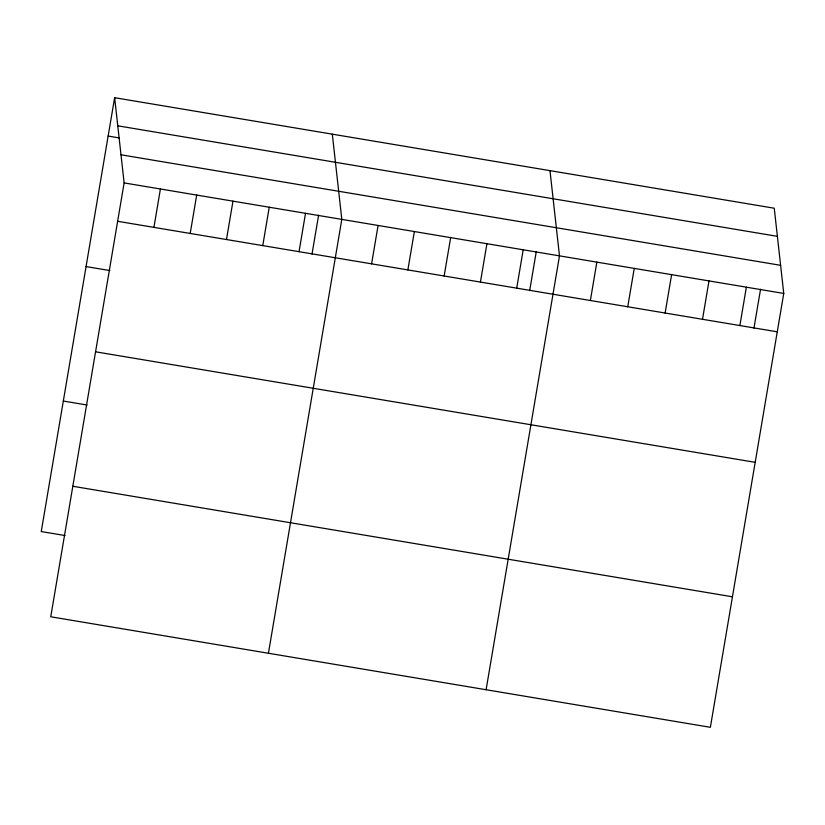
<?xml version="1.0" encoding="UTF-8"?>
<svg xmlns="http://www.w3.org/2000/svg" width="825" height="825" viewBox="0 0 825 825"><rect width="100%" height="100%" fill="white"/><g stroke="black" fill="none" stroke-linecap="round" stroke-linejoin="round"><path stroke-width="1.24" d="M114.634 97.69L124.132 182.913L50.748 616.78L710.366 727.31L783.75 293.442L774.252 208.22L114.634 97.69L41.25 531.558L65.02 535.538M153.924 227.37L160.411 188.997M190.204 233.444L196.69 195.071M226.483 239.528L232.97 201.156M262.762 245.602L269.249 207.23M299.042 251.687L305.528 213.314M312.015 254.11L318.594 215.212M268.424 653.256L341.808 219.388L332.31 134.166M371.59 263.845L378.087 225.472M407.87 269.919L414.367 231.547M444.149 276.004L450.646 237.631M480.428 282.078L486.925 243.705M516.708 288.162L523.205 249.789M529.691 290.586L536.271 251.677M486.1 689.731L559.484 255.863L549.976 170.641M590.37 300.506L596.857 262.123M627.743 306.766L634.239 268.393M665.125 313.026L671.612 274.653M702.508 319.285L708.995 280.912M739.881 325.555L746.367 287.183M753.957 328.164L760.547 289.255M117.769 125.812L777.387 236.342M108.147 136.063L119.398 137.95M120.997 154.791L780.615 265.32M124.132 182.913L783.75 293.442M117.645 221.296L777.263 331.815M86.068 266.578L109.838 270.559M95.566 351.801L755.184 462.33M63.329 401.043L87.089 405.023M72.827 486.265L732.445 596.795"/></g></svg>
